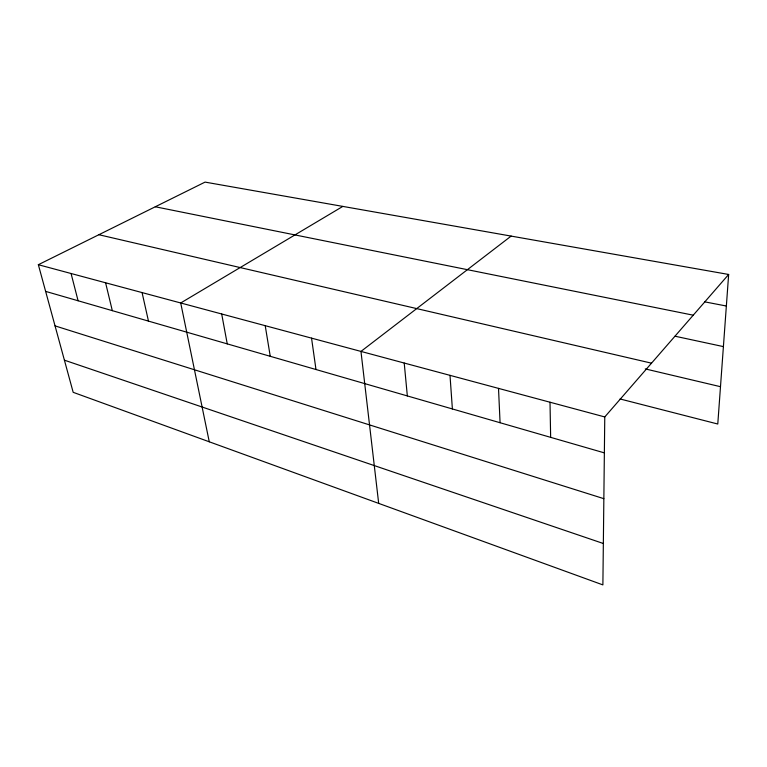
<?xml version="1.0" encoding="UTF-8"?>
<svg xmlns="http://www.w3.org/2000/svg" width="767" height="767" viewBox="0 0 767 767"><rect width="100%" height="100%" fill="white"/><g stroke="black" fill="none" stroke-linecap="round" stroke-linejoin="round"><path stroke-width="1.15" d="M728.65 274.461L604.77 416.941L602.881 584.895L73.181 392.32L38.35 264.711L205.067 182.105L728.65 274.461L717.778 424.026L620.072 398.965M511.138 236.092L360.96 351.42L378.687 503.382M342.82 206.409L180.715 302.975L209.266 441.802M704.537 301.815L726.359 306.023M155.289 206.774L693.243 315.189M675.037 336.214L723.406 346.607M98.876 234.721L651.519 363.175M645.258 368.908L720.491 386.693M38.35 264.711L604.77 416.941M45.627 291.383L604.367 452.875M55.042 325.879L603.85 498.675M64.409 360.174L603.351 543.506M71.063 273.503L78.09 300.769M105.587 282.783L112.318 310.664M142.077 292.591L148.472 321.114M221.692 313.991L227.243 343.875M265.219 325.687L270.252 356.31M311.546 338.142L315.985 369.521M404.219 363.05L407.335 395.925M449.999 375.351L452.386 408.945M498.512 388.39L500.074 422.732M550.006 402.224L550.648 437.343"/></g></svg>
